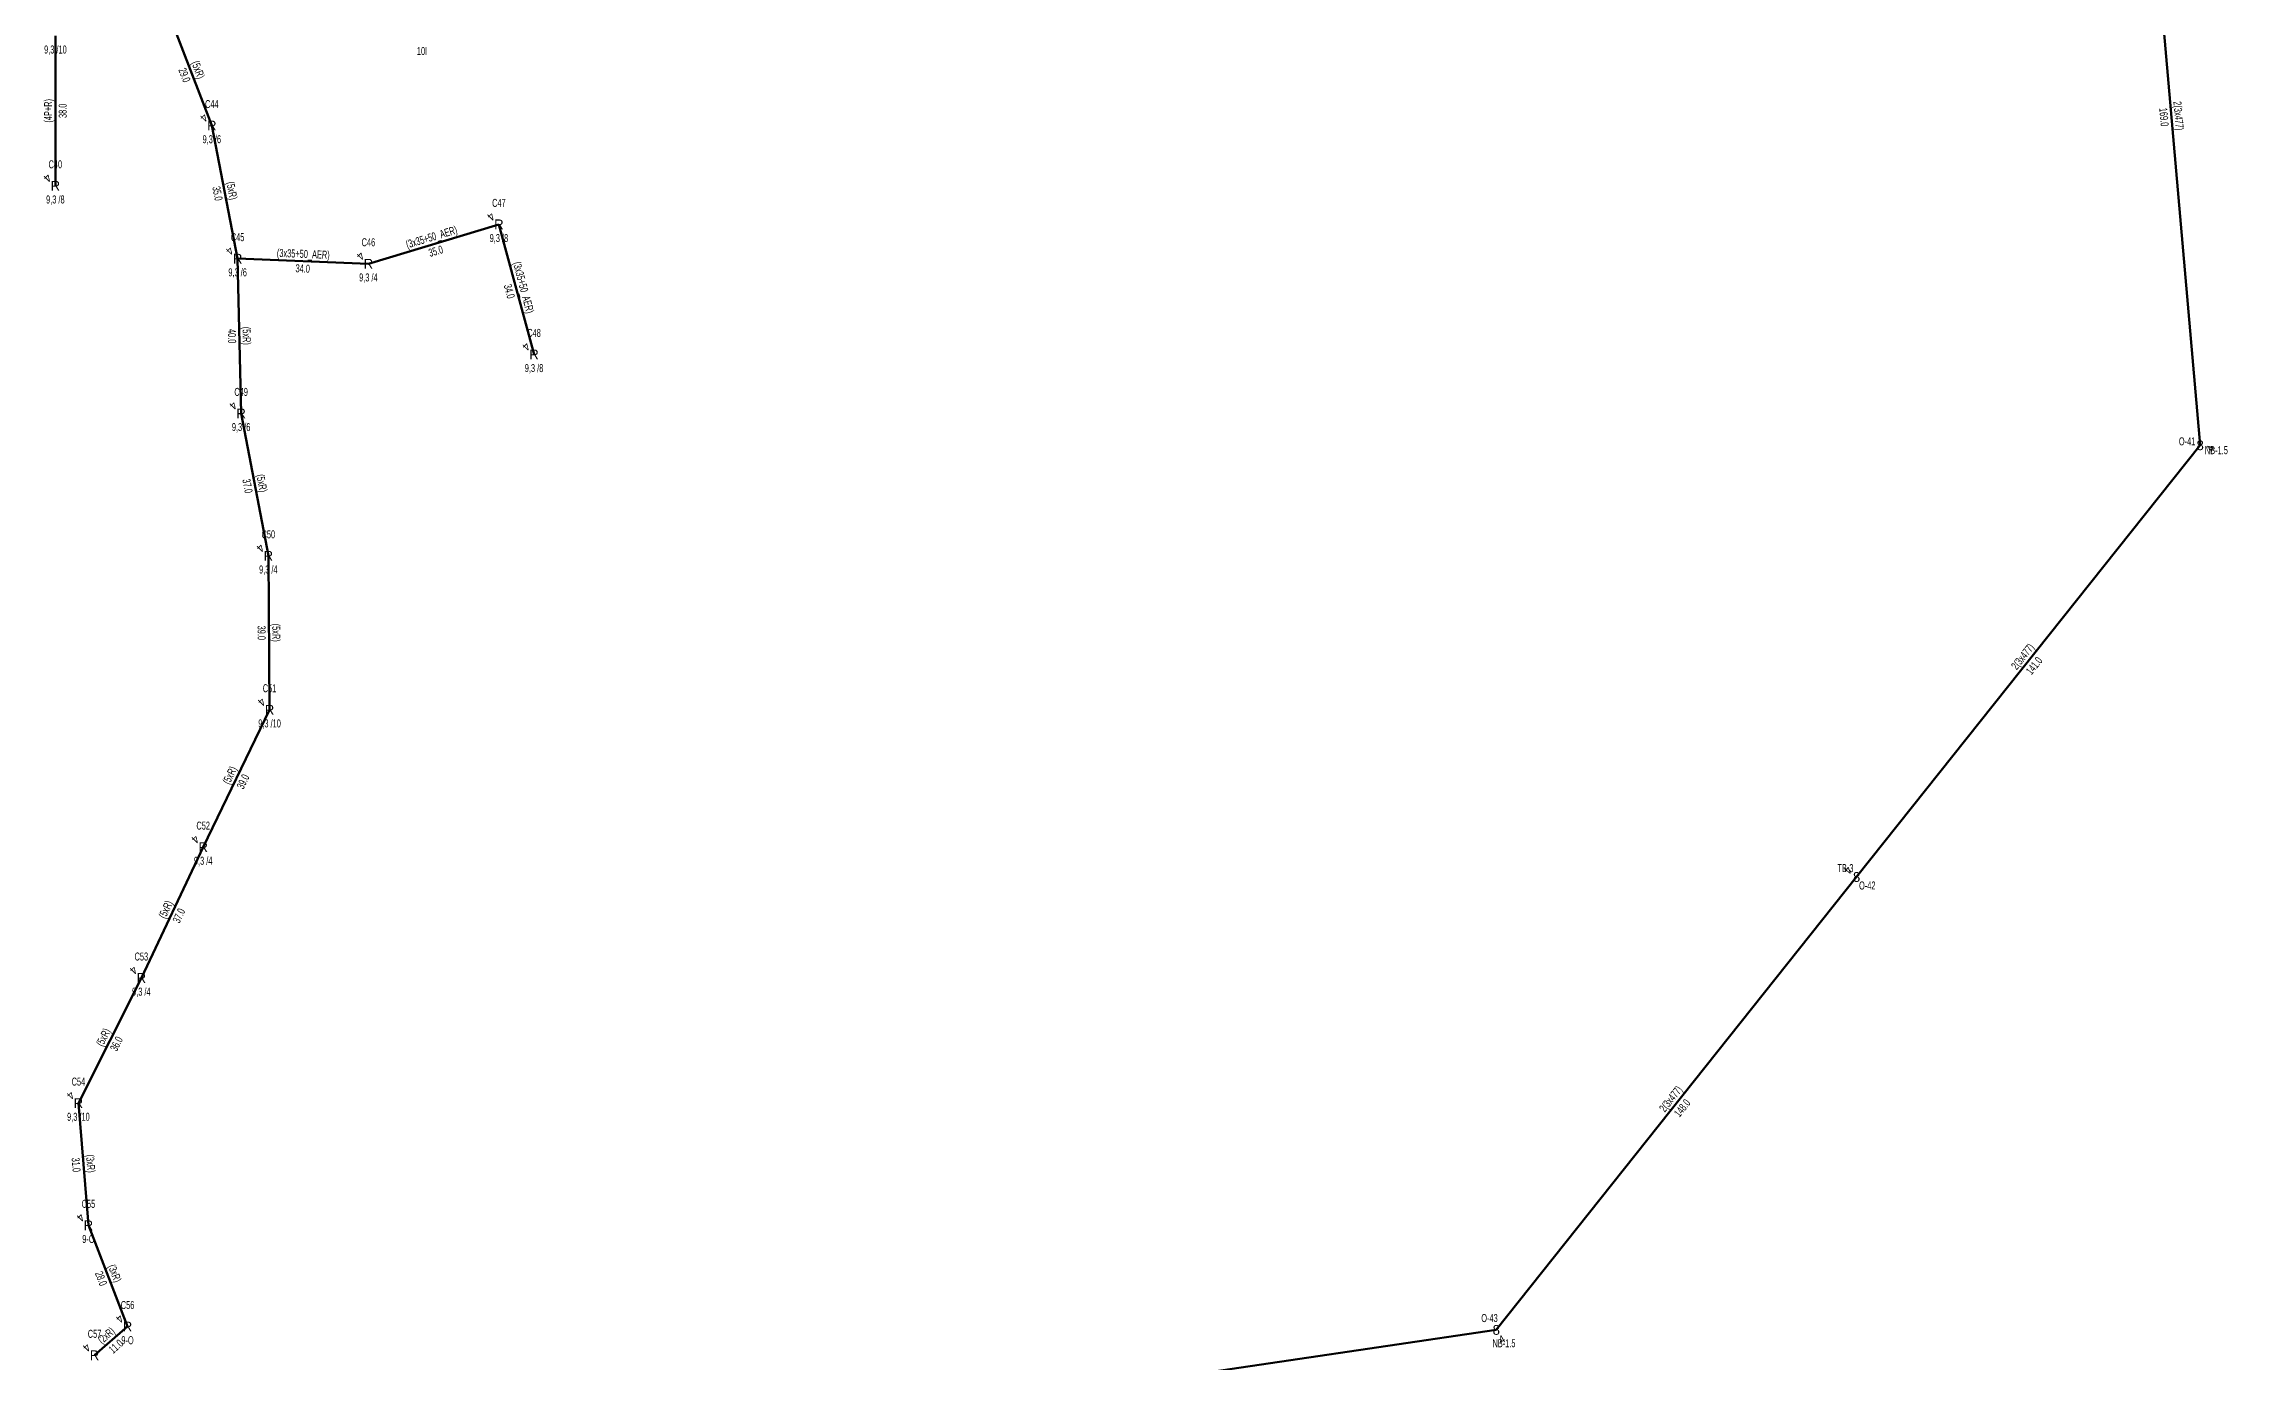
# Model space of a CAD drawing. Header units: millimetres. Extents: x 575398 to 593980, y 4181204 to 4193824.
# Drawn here: x 587427 to 587986, y 4184951 to 4185288 of the extents above; entities that cross this region are included whole.
import ezdxf
from ezdxf.enums import TextEntityAlignment as Align

# ---------------------------------------------------------------- set-up
doc = ezdxf.new("R2010")
doc.units = ezdxf.units.MM
for name, color, linetype, lineweight in [('DIREK_AG_MEVCUT', 120, 'Continuous', 25), ('DIREK_ENH_YENI', 6, 'Continuous', 25), ('HAT_AG_HAVAI_MEVCUT', 126, 'Continuous', 50), ('HAT_ENH_HAVAI_YENI', 6, 'Continuous', 70)]:
    doc.layers.add(name, color=color, linetype=linetype, lineweight=lineweight)
doc.styles.add('Direk', font='B_CAD')
doc.styles.get("Standard").update_dxf_attribs({"font": 'Arial'})

msp = doc.modelspace()

# ---------------------------------------------------------------- linework, layer by layer
at = {"layer": 'HAT_AG_HAVAI_MEVCUT'}
for p, q in [((587470.12, 4185267.21), (587459.65, 4185294.42)), ((587430.04, 4185251.79), (587430.06, 4185290.18)), ((587470.12, 4185267.21), (587476.73, 4185233.14)), ((587510.23, 4185231.83), (587543.66, 4185241.91)), ((587552.66, 4185208.62), (587543.66, 4185241.91)), ((587510.23, 4185231.83), (587476.73, 4185233.14)), ((587476.73, 4185233.14), (587477.63, 4185193.52)), ((587477.63, 4185193.52), (587484.6, 4185157.06)), ((587484.91, 4185117.65), (587484.6, 4185157.06)), ((587484.91, 4185117.65), (587467.91, 4185082.48)), ((587452.07, 4185048.97), (587467.91, 4185082.48)), ((587435.95, 4185016.94), (587452.07, 4185048.97)), ((587435.95, 4185016.94), (587438.51, 4184985.65)), ((587448.53, 4184959.74), (587438.51, 4184985.65)), ((587448.53, 4184959.74), (587440.08, 4184952.37))]:
    msp.add_line(p, q, dxfattribs=at)
at = {"layer": 'HAT_ENH_HAVAI_YENI'}
for p, q in [((587979.451, 4185185.353), (587964.672818, 4185353.716332)), ((587979.451, 4185185.353), (587891.444517, 4185074.829275)), ((587799.151813, 4184958.872102), (587891.444517, 4185074.829275)), ((587799.151813, 4184958.872102), (587640.044978, 4184935.463165))]:
    msp.add_line(p, q, dxfattribs=at)

# ---------------------------------------------------------------- texts
at = {"layer": 'DIREK_AG_MEVCUT', "width": 0.53}
for s, p in [('9,3 /10', (587430.06, 4185286.68)), ('10I', (587523.97, 4185286.29)), ('C44', (587470.12, 4185272.71)), ('9,3 /6', (587470.12, 4185263.71)), ('C40', (587430.04, 4185257.29)), ('9,3 /8', (587430.04, 4185248.29)), ('C47', (587543.66, 4185247.41)), ('C45', (587476.73, 4185238.64)), ('C46', (587510.23, 4185237.33)), ('9,3 /8', (587543.66, 4185238.41)), ('9,3 /6', (587476.73, 4185229.64)), ('9,3 /4', (587510.23, 4185228.33)), ('C48', (587552.66, 4185214.12)), ('9,3 /8', (587552.66, 4185205.12)), ('C49', (587477.63, 4185199.02)), ('9,3 /6', (587477.63, 4185190.02)), ('C50', (587484.6, 4185162.56)), ('9,3 /4', (587484.6, 4185153.56)), ('C51', (587484.91, 4185123.15)), ('9,3 /10', (587484.91, 4185114.15)), ('C52', (587467.91, 4185087.98)), ('9,3 /4', (587467.91, 4185078.98)), ('C53', (587452.07, 4185054.47)), ('9,3 /4', (587452.07, 4185045.47)), ('C54', (587435.95, 4185022.44)), ('9,3 /10', (587435.95, 4185013.44)), ('C55', (587438.51, 4184991.15)), ('9-O', (587438.51, 4184982.15)), ('C56', (587448.53, 4184965.24)), ('C57', (587440.08, 4184957.87)), ('9-O', (587448.53, 4184956.24))]:
    msp.add_text(s, height=2.05, dxfattribs=at).set_placement(p, align=Align.MIDDLE_CENTER)
at = {"layer": 'DIREK_AG_MEVCUT', "color": 32, "style": 'Direk'}
for p in [(587468.140101, 4185269.189899), (587428.060101, 4185253.769899), (587541.680101, 4185243.889899), (587474.750101, 4185235.119899), (587508.250101, 4185233.809899), (587550.680101, 4185210.599899), (587475.650101, 4185195.499899), (587482.620101, 4185159.039899), (587482.930101, 4185119.629899), (587465.930101, 4185084.459899), (587450.090101, 4185050.949899), (587433.970101, 4185018.919899), (587436.530101, 4184987.629899), (587446.550101, 4184961.719899), (587438.100101, 4184954.349899)]:
    msp.add_text('4', height=2, rotation=225.000001, dxfattribs=at).set_placement(p, align=Align.MIDDLE_CENTER)
at = {"layer": 'DIREK_AG_MEVCUT', "style": 'Direk'}
for p in [(587470.12, 4185267.21), (587430.04, 4185251.79), (587543.66, 4185241.91), (587476.73, 4185233.14), (587510.23, 4185231.83), (587552.66, 4185208.62), (587477.63, 4185193.52), (587484.6, 4185157.06), (587484.91, 4185117.65), (587467.91, 4185082.48), (587452.07, 4185048.97), (587435.95, 4185016.94), (587438.51, 4184985.65), (587448.53, 4184959.74), (587440.08, 4184952.37)]:
    msp.add_text('R', height=2.5, dxfattribs=at).set_placement(p, align=Align.MIDDLE_CENTER)
at = {"layer": 'DIREK_ENH_YENI', "width": 0.53}
for s, p in [('O-41', (587976.099325, 4185186.361106)), ('NB-1.5', (587983.605885, 4185184.103307)), ('TB-3', (587888.586887, 4185077.103466)), ('O-42', (587894.183118, 4185072.649811)), ('O-43', (587797.406699, 4184961.906006)), ('NB-1.5', (587801.114674, 4184955.45964))]:
    msp.add_text(s, height=2.05, dxfattribs=at).set_placement(p, align=Align.MIDDLE_CENTER)
at = {"layer": 'DIREK_ENH_YENI', "style": 'Direk'}
for p in [(587979.451, 4185185.353), (587891.444517, 4185074.829275), (587799.151813, 4184958.872102)]:
    msp.add_text('8', height=2.5, dxfattribs=at).set_placement(p, align=Align.MIDDLE_CENTER)
at = {"layer": 'DIREK_ENH_YENI', "color": 32, "style": 'Direk'}
for rotation, p in [(433.259929, (587982.13234, 4185184.546515)), (231.486133, (587889.253636, 4185076.572846)), (389.907683, (587800.547904, 4184956.444978))]:
    msp.add_text('4', height=2, rotation=rotation, dxfattribs=at).set_placement(p, align=Align.MIDDLE_CENTER)
at = {"layer": 'HAT_AG_HAVAI_MEVCUT', "lineweight": 30, "width": 0.53}
for s, rotation, p in [('(5xR)', 291.045977, (587465.678299, 4185281.120249, 293729.825)), ('(4P+R)', 89.970151, (587429.2, 4185270.985443, 293715.03)), ('(5xR)', 280.979682, (587474.259441, 4185250.336892, 293738.365)), ('(3x35+50_AER)', 16.779402, (587526.699616, 4185237.68381, 293771.83)), ('(3x35+50_AER)', 357.760619, (587493.513213, 4185233.334351, 293738.365)), ('(3x35+50_AER)', 285.128342, (587548.980542, 4185225.486835, 293771.83)), ('(5xR)', 271.301296, (587478.029781, 4185213.349303, 293738.815)), ('(5xR)', 280.822565, (587481.949881, 4185175.449603, 293742.3)), ('(5xR)', 270.450681, (587485.604974, 4185137.361686, 293742.3)), ('(5xR)', 424.202433, (587475.644713, 4185100.434914, 293733.955)), ('(5xR)', 64.700146, (587459.221529, 4185066.088252, 293733.955)), ('(5xR)', 63.284885, (587443.250735, 4185033.337121, 293726.035)), ('(3xR)', 274.677253, (587438.077169, 4185001.364311, 293719.255)), ('(3xR)', 291.142646, (587444.312783, 4184973.001587, 293719.255)), ('(2xR)', 401.09459, (587443.746292, 4184956.695582, 293720.04))]:
    msp.add_text(s, height=2.05, rotation=rotation, dxfattribs=at).set_placement(p, align=Align.CENTER)
for s, rotation, p in [('29.0', 291.045977, (587464.091701, 4185280.509751, 293729.825)), ('38.0', 89.970151, (587430.9, 4185270.984557, 293715.03)), ('35.0', 280.979682, (587472.590559, 4185250.013108, 293738.365)), ('35.0', 16.779402, (587527.190384, 4185236.05619, 293771.83)), ('34.0', 357.760619, (587493.446787, 4185231.635649, 293738.365)), ('34.0', 285.128342, (587547.339458, 4185225.043165, 293771.83)), ('40.0', 271.301296, (587476.330219, 4185213.310697, 293738.815)), ('37.0', 280.822565, (587480.280119, 4185175.130397, 293742.3)), ('39.0', 270.450681, (587483.905026, 4185137.348314, 293742.3)), ('39.0', 424.202433, (587477.175287, 4185099.695086, 293733.955)), ('37.0', 64.700146, (587460.758471, 4185065.361748, 293733.955)), ('36.0', 63.284885, (587444.769265, 4185032.572879, 293726.035)), ('31.0', 274.677253, (587436.382831, 4185001.225689, 293719.255)), ('28.0', 291.142646, (587442.727217, 4184972.388413, 293719.255)), ('11.0', 401.09459, (587444.863708, 4184955.414418, 293720.04))]:
    msp.add_text(s, height=2.05, rotation=rotation, dxfattribs=at).set_placement(p, align=Align.TOP_CENTER)
at = {"layer": 'HAT_ENH_HAVAI_YENI', "lineweight": 30, "width": 0.53}
for rotation, p in [(275.016312, (587972.908653, 4185269.60899, 293982.336409)), (411.470819, (587934.782811, 4185130.620614, 293945.722259)), (51.482995, (587844.633105, 4185017.380023, 293945.722259))]:
    msp.add_text('2(3x477)', height=2.05, rotation=rotation, dxfattribs=at).set_placement(p, align=Align.CENTER)
for s, rotation, p in [('169.0', 275.016312, (587971.215164, 4185269.460343, 293982.336409)), ('141.0', 411.470819, (587936.112706, 4185129.561661, 293945.722259)), ('148.0', 51.482995, (587845.963225, 4185016.321354, 293945.722259))]:
    msp.add_text(s, height=2.05, rotation=rotation, dxfattribs=at).set_placement(p, align=Align.TOP_CENTER)

doc.saveas('drawing.dxf')
